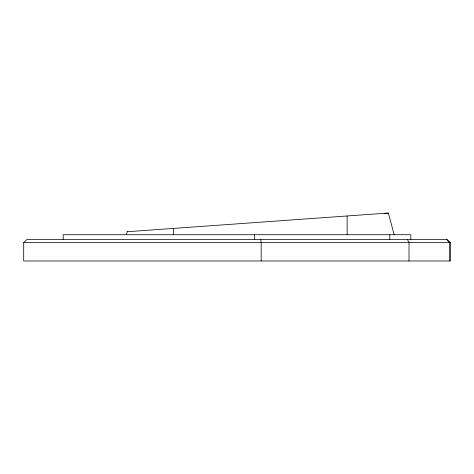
<?xml version="1.0" encoding="UTF-8"?>
<svg xmlns="http://www.w3.org/2000/svg" width="474" height="474" viewBox="0 0 474 474"><rect width="100%" height="100%" fill="white"/><g stroke="black" fill="none" stroke-linecap="round" stroke-linejoin="round"><path stroke-width="0.71" d="M173.401 234.719L173.413 228.421M126.386 234.719L127.192 231.733M23.7 242.658L26.817 239.607L447.243 239.607L450.3 242.658L450.3 260.99L23.7 260.99L23.7 242.658L450.3 242.658M127.02 231.745L388.52 213.01M384.059 213.33L388.402 213.33M446.668 239.607L449.708 242.658L449.708 260.99M407.492 239.607L409.003 242.658L409.003 260.99M388.437 213.33L394.167 234.719M260.777 239.607L261.18 242.658L261.18 260.99M347.116 215.978L347.164 234.719M410.81 239.607L410.81 234.719L63.19 234.719L63.19 239.607M389.806 234.719L389.806 239.607M254.574 234.719L254.574 239.607"/></g></svg>
